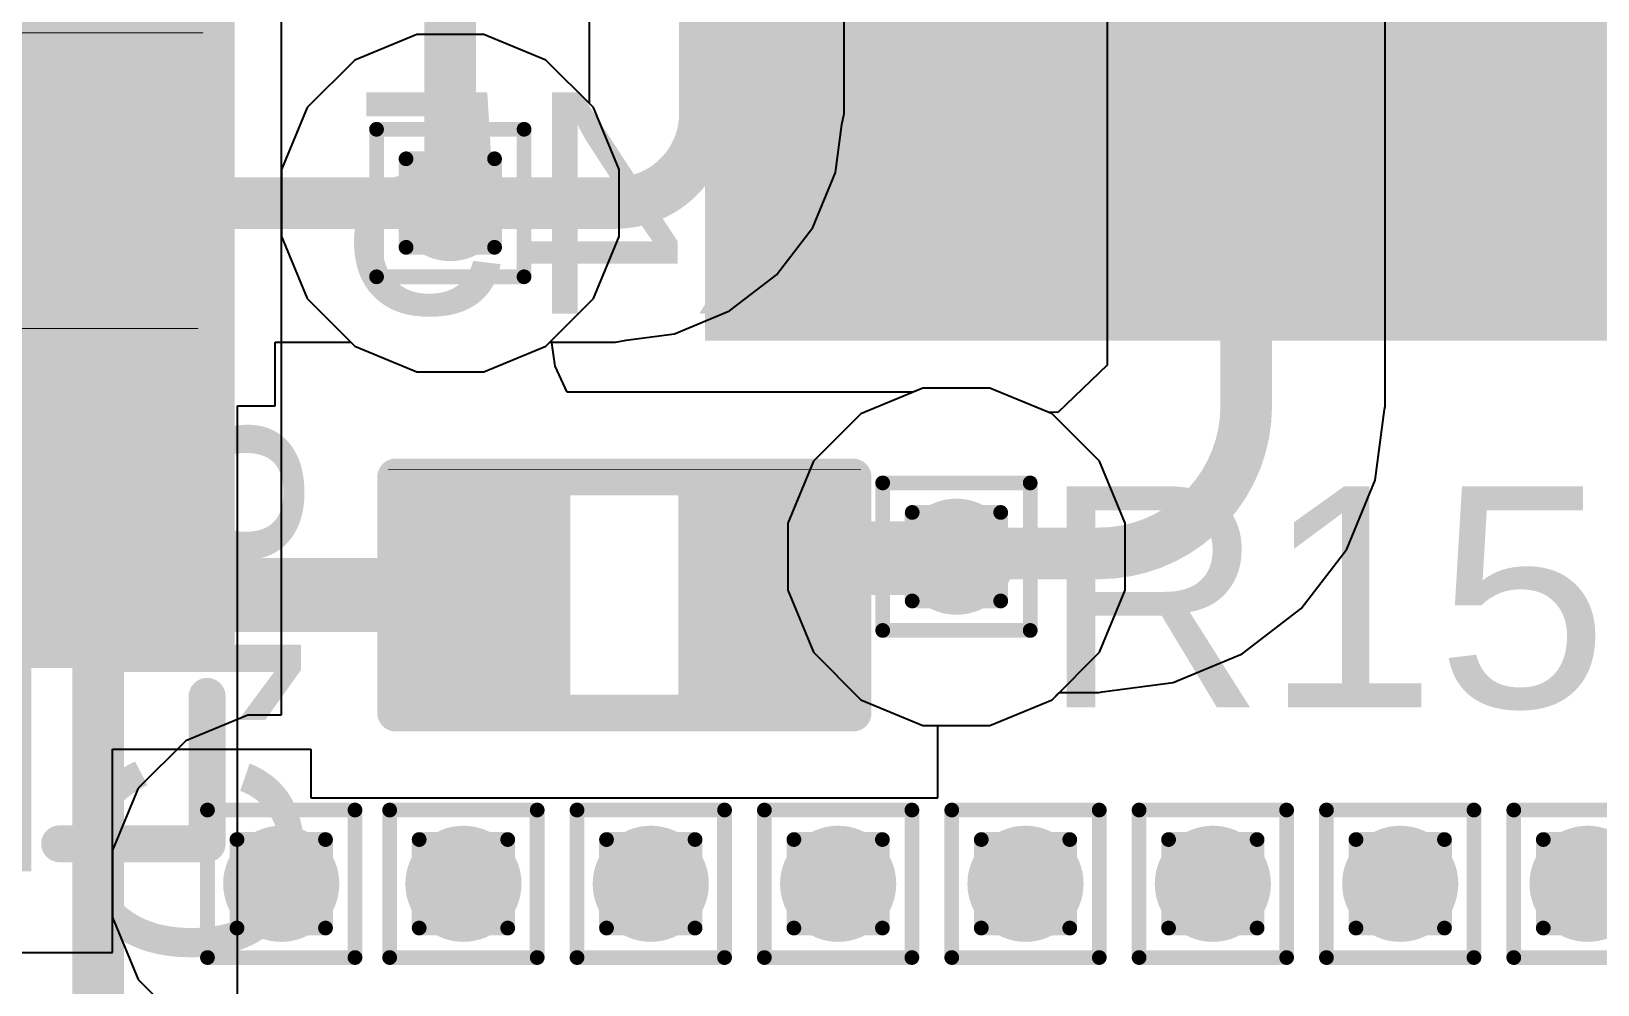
# Model space of a CAD drawing. Header units: inches. Extents: x -12 to 5357, y -8 to 5291.
# Drawn here: x 31.7 to 37.1, y 26.73 to 30.02 of the extents above; entities that cross this region are included whole.
import ezdxf

# ---------------------------------------------------------------- set-up
doc = ezdxf.new("R2010")
doc.units = ezdxf.units.IN
for name, color, linetype in [('Bottom Layer', 5, 'Continuous'), ('Bottom Overlay', 54, 'Continuous'), ('Bottom Paste', 16, 'Continuous'), ('Bottom Solder', 6, 'Continuous'), ('Drill Drawing', 1, 'Continuous'), ('Ground', 16, 'Continuous'), ('Power', 76, 'Continuous'), ('Top Layer', 1, 'Continuous'), ('Top Overlay', 2, 'Continuous'), ('Top Paste', 8, 'Continuous'), ('Top Solder', 216, 'Continuous'), ('Via Holes', 16, 'Continuous')]:
    doc.layers.add(name, color=color, linetype=linetype)
doc.styles.add('Arial', font='', dxfattribs={"height": 0.2})
doc.styles.get('Arial').set_extended_font_data('Arial')

# ---------------------------------------------------------------- blocks, each defined once
blk = doc.blocks.new('48_UFQFPN_7_7__19')
at = {"layer": 'Top Layer'}
for points in [[(-2.9, -3.6), (-2.9, -3.05), (-2.6, -3.05), (-2.6, -3.6)], [(-2.4, -3.6), (-2.4, -3.05), (-2.1, -3.05), (-2.1, -3.6)], [(-1.9, -3.6), (-1.9, -3.05), (-1.6, -3.05), (-1.6, -3.6)], [(-1.4, -3.6), (-1.4, -3.05), (-1.1, -3.05), (-1.1, -3.6)], [(-0.9, -3.6), (-0.9, -3.05), (-0.6, -3.05), (-0.6, -3.6)]]:
    blk.add_hatch(color=1, dxfattribs=at).paths.add_polyline_path(points)
at = {"layer": 'Top Paste'}
for points in [[(-2.9, -3.6), (-2.9, -3.05), (-2.6, -3.05), (-2.6, -3.6)], [(-2.4, -3.6), (-2.4, -3.05), (-2.1, -3.05), (-2.1, -3.6)], [(-1.9, -3.6), (-1.9, -3.05), (-1.6, -3.05), (-1.6, -3.6)], [(-1.4, -3.6), (-1.4, -3.05), (-1.1, -3.05), (-1.1, -3.6)], [(-0.9, -3.6), (-0.9, -3.05), (-0.6, -3.05), (-0.6, -3.6)]]:
    blk.add_hatch(color=8, dxfattribs=at).paths.add_polyline_path(points)
at = {"layer": 'Top Solder'}
for points in [[(-3.7016, -2.4984), (-2.9484, -2.4984), (-2.9484, -3.0016), (-3.7016, -3.0016)], [(-3.0016, -3.7016), (-3.0016, -2.9484), (-2.4984, -2.9484), (-2.4984, -3.7016)], [(-2.5016, -3.7016), (-2.5016, -2.9484), (-1.9984, -2.9484), (-1.9984, -3.7016)], [(-2.0016, -3.7016), (-2.0016, -2.9484), (-1.4984, -2.9484), (-1.4984, -3.7016)], [(-1.5016, -3.7016), (-1.5016, -2.9484), (-0.9984, -2.9484), (-0.9984, -3.7016)], [(-1.0016, -3.7016), (-1.0016, -2.9484), (-0.4984, -2.9484), (-0.4984, -3.7016)]]:
    blk.add_hatch(color=216, dxfattribs=at).paths.add_polyline_path(points)
at = {"layer": 'Top Overlay', "const_width": 0.127}
for points in [[(-3.6068, -3.0988), (-3.6068, -3.6068)], [(-3.6068, -3.6068), (-3.0988, -3.6068)]]:
    blk.add_lwpolyline(points, dxfattribs=at)
at = {"layer": 'Top Overlay', "const_width": 0.0635}
for points in [[(-3.6385, -3.0988, 1), (-3.575, -3.0988, 1)], [(-3.6385, -3.6068, 1), (-3.575, -3.6068, 1)], [(-3.6385, -3.6068, 1), (-3.575, -3.6068, 1)], [(-3.1305, -3.6068, 1), (-3.067, -3.6068, 1)]]:
    blk.add_lwpolyline(points, format="xyb", close=True, dxfattribs=at)
blk = doc.blocks.new('R___0402_B_25')
at = {"layer": 'Bottom Layer'}
for points in [[(-0.2413, 0.3175), (-0.2413, -0.3175), (-0.6985, -0.3175), (-0.6985, 0.3175)], [(0.6985, 0.3175), (0.6985, -0.3175), (0.2413, -0.3175), (0.2413, 0.3175)]]:
    blk.add_hatch(color=5, dxfattribs=at).paths.add_polyline_path(points)
at = {"layer": 'Bottom Paste'}
for points in [[(-0.2413, 0.3175), (-0.2413, -0.3175), (-0.6985, -0.3175), (-0.6985, 0.3175)], [(0.6985, 0.3175), (0.6985, -0.3175), (0.2413, -0.3175), (0.2413, 0.3175)]]:
    blk.add_hatch(color=16, dxfattribs=at).paths.add_polyline_path(points)
at = {"layer": 'Bottom Solder'}
for points in [[(-0.1863, 0.3725), (-0.1863, -0.3725), (-0.7535, -0.3725), (-0.7535, 0.3725)], [(0.7535, 0.3725), (0.7535, -0.3725), (0.1863, -0.3725), (0.1863, 0.3725)]]:
    blk.add_hatch(color=6, dxfattribs=at).paths.add_polyline_path(points)
at = {"layer": 'Bottom Overlay'}
for points, const_width in [([(-0.7874, 0.4064), (-0.7874, -0.4064)], 0.127), ([(0.7874, 0.4064), (-0.7874, 0.4064)], 0.127), ([(0.8128, 0.4318), (-0.8128, 0.4318)], 0.00323), ([(0.7874, 0.4064), (0.7874, -0.4064)], 0.127), ([(0.7874, -0.4064), (-0.7874, -0.4064)], 0.127)]:
    blk.add_lwpolyline(points, dxfattribs=dict(at, const_width=const_width))
for points, const_width in [([(-0.8191, 0.4064, 1), (-0.7556, 0.4064, 1)], 0.0635), ([(-0.8191, 0.4064, 1), (-0.7556, 0.4064, 1)], 0.0635), ([(-0.8136, 0.4318, 1), (-0.812, 0.4318, 1)], 0.00161), ([(0.7556, 0.4064, 1), (0.8191, 0.4064, 1)], 0.0635), ([(0.7556, 0.4064, 1), (0.8191, 0.4064, 1)], 0.0635), ([(0.812, 0.4318, 1), (0.8136, 0.4318, 1)], 0.00161), ([(-0.8191, -0.4064, 1), (-0.7556, -0.4064, 1)], 0.0635), ([(-0.8191, -0.4064, 1), (-0.7556, -0.4064, 1)], 0.0635), ([(0.7556, -0.4064, 1), (0.8191, -0.4064, 1)], 0.0635), ([(0.7556, -0.4064, 1), (0.8191, -0.4064, 1)], 0.0635)]:
    blk.add_lwpolyline(points, format="xyb", close=True, dxfattribs=dict(at, const_width=const_width))
blk = doc.blocks.new('R___0402_B_44')
at = {"layer": 'Bottom Layer'}
for points in [[(-0.2413, 0.3175), (-0.2413, -0.3175), (-0.6985, -0.3175), (-0.6985, 0.3175)], [(0.6985, 0.3175), (0.6985, -0.3175), (0.2413, -0.3175), (0.2413, 0.3175)]]:
    blk.add_hatch(color=5, dxfattribs=at).paths.add_polyline_path(points)
at = {"layer": 'Bottom Paste'}
for points in [[(-0.2413, 0.3175), (-0.2413, -0.3175), (-0.6985, -0.3175), (-0.6985, 0.3175)], [(0.6985, 0.3175), (0.6985, -0.3175), (0.2413, -0.3175), (0.2413, 0.3175)]]:
    blk.add_hatch(color=16, dxfattribs=at).paths.add_polyline_path(points)
at = {"layer": 'Bottom Solder'}
for points in [[(-0.1863, 0.3725), (-0.1863, -0.3725), (-0.7535, -0.3725), (-0.7535, 0.3725)], [(0.7535, 0.3725), (0.7535, -0.3725), (0.1863, -0.3725), (0.1863, 0.3725)]]:
    blk.add_hatch(color=6, dxfattribs=at).paths.add_polyline_path(points)
at = {"layer": 'Bottom Overlay'}
for points, const_width in [([(-0.7874, 0.4064), (-0.7874, -0.4064)], 0.127), ([(0.7874, 0.4064), (-0.7874, 0.4064)], 0.127), ([(0.8128, 0.4318), (-0.8128, 0.4318)], 0.00323), ([(0.7874, 0.4064), (0.7874, -0.4064)], 0.127), ([(0.7874, -0.4064), (-0.7874, -0.4064)], 0.127)]:
    blk.add_lwpolyline(points, dxfattribs=dict(at, const_width=const_width))
for points, const_width in [([(-0.8191, 0.4064, 1), (-0.7556, 0.4064, 1)], 0.0635), ([(-0.8191, 0.4064, 1), (-0.7556, 0.4064, 1)], 0.0635), ([(-0.8136, 0.4318, 1), (-0.812, 0.4318, 1)], 0.00161), ([(0.7556, 0.4064, 1), (0.8191, 0.4064, 1)], 0.0635), ([(0.7556, 0.4064, 1), (0.8191, 0.4064, 1)], 0.0635), ([(0.812, 0.4318, 1), (0.8136, 0.4318, 1)], 0.00161), ([(-0.8191, -0.4064, 1), (-0.7556, -0.4064, 1)], 0.0635), ([(-0.8191, -0.4064, 1), (-0.7556, -0.4064, 1)], 0.0635), ([(0.7556, -0.4064, 1), (0.8191, -0.4064, 1)], 0.0635), ([(0.7556, -0.4064, 1), (0.8191, -0.4064, 1)], 0.0635)]:
    blk.add_lwpolyline(points, format="xyb", close=True, dxfattribs=dict(at, const_width=const_width))
blk = doc.blocks.new('R___0402_49')
at = {"layer": 'Top Layer'}
for points in [[(-0.6985, -0.3175), (-0.6985, 0.3175), (-0.2413, 0.3175), (-0.2413, -0.3175)], [(0.2413, -0.3175), (0.2413, 0.3175), (0.6985, 0.3175), (0.6985, -0.3175)]]:
    blk.add_hatch(color=1, dxfattribs=at).paths.add_polyline_path(points)
at = {"layer": 'Top Paste'}
for points in [[(-0.6985, -0.3175), (-0.6985, 0.3175), (-0.2413, 0.3175), (-0.2413, -0.3175)], [(0.2413, -0.3175), (0.2413, 0.3175), (0.6985, 0.3175), (0.6985, -0.3175)]]:
    blk.add_hatch(color=8, dxfattribs=at).paths.add_polyline_path(points)
at = {"layer": 'Top Solder'}
for points in [[(-0.7535, -0.3725), (-0.7535, 0.3725), (-0.1863, 0.3725), (-0.1863, -0.3725)], [(0.1863, -0.3725), (0.1863, 0.3725), (0.7535, 0.3725), (0.7535, -0.3725)]]:
    blk.add_hatch(color=216, dxfattribs=at).paths.add_polyline_path(points)
at = {"layer": 'Top Overlay'}
for points, const_width in [([(0.7874, 0.4064), (-0.7874, 0.4064)], 0.127), ([(-0.7874, 0.4064), (-0.7874, -0.4064)], 0.127), ([(0.7874, 0.4064), (0.7874, -0.4064)], 0.127), ([(0.7874, -0.4064), (-0.7874, -0.4064)], 0.127), ([(0.8128, -0.4318), (-0.8128, -0.4318)], 0.00323)]:
    blk.add_lwpolyline(points, dxfattribs=dict(at, const_width=const_width))
for points, const_width in [([(-0.8191, 0.4064, 1), (-0.7556, 0.4064, 1)], 0.0635), ([(-0.8191, 0.4064, 1), (-0.7556, 0.4064, 1)], 0.0635), ([(0.7556, 0.4064, 1), (0.8191, 0.4064, 1)], 0.0635), ([(0.7556, 0.4064, 1), (0.8191, 0.4064, 1)], 0.0635), ([(-0.8191, -0.4064, 1), (-0.7556, -0.4064, 1)], 0.0635), ([(-0.8191, -0.4064, 1), (-0.7556, -0.4064, 1)], 0.0635), ([(0.7556, -0.4064, 1), (0.8191, -0.4064, 1)], 0.0635), ([(0.7556, -0.4064, 1), (0.8191, -0.4064, 1)], 0.0635), ([(-0.8136, -0.4318, 1), (-0.812, -0.4318, 1)], 0.00161), ([(0.812, -0.4318, 1), (0.8136, -0.4318, 1)], 0.00161)]:
    blk.add_lwpolyline(points, format="xyb", close=True, dxfattribs=dict(at, const_width=const_width))

msp = doc.modelspace()

# ---------------------------------------------------------------- hatches: boundary and pattern name
at = {"layer": 'Bottom Layer'}
h = msp.add_hatch(color=5, dxfattribs=at)
edge = h.paths.add_edge_path()
edge.add_arc((33.145, 29.426), 0.2, 0, 360)
h = msp.add_hatch(color=5, dxfattribs=at)
edge = h.paths.add_edge_path()
edge.add_arc((34.8879, 28.208), 0.2, 0, 360)
h = msp.add_hatch(color=5, dxfattribs=at)
edge = h.paths.add_edge_path()
edge.add_arc((32.5628, 27.0815), 0.2, 0, 360)
h = msp.add_hatch(color=5, dxfattribs=at)
edge = h.paths.add_edge_path()
edge.add_arc((33.1902, 27.0815), 0.2, 0, 360)
h = msp.add_hatch(color=5, dxfattribs=at)
edge = h.paths.add_edge_path()
edge.add_arc((33.8353, 27.0815), 0.2, 0, 360)
h = msp.add_hatch(color=5, dxfattribs=at)
edge = h.paths.add_edge_path()
edge.add_arc((34.4805, 27.0815), 0.2, 0, 360)
h = msp.add_hatch(color=5, dxfattribs=at)
edge = h.paths.add_edge_path()
edge.add_arc((35.1257, 27.0815), 0.2, 0, 360)
h = msp.add_hatch(color=5, dxfattribs=at)
edge = h.paths.add_edge_path()
edge.add_arc((35.7708, 27.0815), 0.2, 0, 360)
h = msp.add_hatch(color=5, dxfattribs=at)
edge = h.paths.add_edge_path()
edge.add_arc((36.416, 27.0815), 0.2, 0, 360)
h = msp.add_hatch(color=5, dxfattribs=at)
edge = h.paths.add_edge_path()
edge.add_arc((37.0611, 27.0815), 0.2, 0, 360)
at = {"layer": 'Ground'}
h = msp.add_hatch(color=16, dxfattribs=at)
edge = h.paths.add_edge_path()
edge.add_arc((33.145, 29.426), 0.2, 0, 360)
h = msp.add_hatch(color=16, dxfattribs=at)
edge = h.paths.add_edge_path()
edge.add_arc((34.8879, 28.208), 0.2, 0, 360)
h = msp.add_hatch(color=16, dxfattribs=at)
edge = h.paths.add_edge_path()
edge.add_arc((32.5628, 27.0815), 0.2, 0, 360)
h = msp.add_hatch(color=16, dxfattribs=at)
edge = h.paths.add_edge_path()
edge.add_arc((33.1902, 27.0815), 0.2, 0, 360)
h = msp.add_hatch(color=16, dxfattribs=at)
edge = h.paths.add_edge_path()
edge.add_arc((33.8353, 27.0815), 0.2, 0, 360)
h = msp.add_hatch(color=16, dxfattribs=at)
edge = h.paths.add_edge_path()
edge.add_arc((34.4805, 27.0815), 0.2, 0, 360)
h = msp.add_hatch(color=16, dxfattribs=at)
edge = h.paths.add_edge_path()
edge.add_arc((35.1257, 27.0815), 0.2, 0, 360)
h = msp.add_hatch(color=16, dxfattribs=at)
edge = h.paths.add_edge_path()
edge.add_arc((35.7708, 27.0815), 0.2, 0, 360)
h = msp.add_hatch(color=16, dxfattribs=at)
edge = h.paths.add_edge_path()
edge.add_arc((36.416, 27.0815), 0.2, 0, 360)
h = msp.add_hatch(color=16, dxfattribs=at)
edge = h.paths.add_edge_path()
edge.add_arc((37.0611, 27.0815), 0.2, 0, 360)
at = {"layer": 'Power'}
h = msp.add_hatch(color=76, dxfattribs=at)
edge = h.paths.add_edge_path()
edge.add_arc((33.145, 29.426), 0.2, 0, 360)
h = msp.add_hatch(color=76, dxfattribs=at)
edge = h.paths.add_edge_path()
edge.add_arc((34.8879, 28.208), 0.2, 0, 360)
h = msp.add_hatch(color=76, dxfattribs=at)
edge = h.paths.add_edge_path()
edge.add_arc((32.5628, 27.0815), 0.2, 0, 360)
h = msp.add_hatch(color=76, dxfattribs=at)
edge = h.paths.add_edge_path()
edge.add_arc((33.1902, 27.0815), 0.2, 0, 360)
h = msp.add_hatch(color=76, dxfattribs=at)
edge = h.paths.add_edge_path()
edge.add_arc((33.8353, 27.0815), 0.2, 0, 360)
h = msp.add_hatch(color=76, dxfattribs=at)
edge = h.paths.add_edge_path()
edge.add_arc((34.4805, 27.0815), 0.2, 0, 360)
h = msp.add_hatch(color=76, dxfattribs=at)
edge = h.paths.add_edge_path()
edge.add_arc((35.1257, 27.0815), 0.2, 0, 360)
h = msp.add_hatch(color=76, dxfattribs=at)
edge = h.paths.add_edge_path()
edge.add_arc((35.7708, 27.0815), 0.2, 0, 360)
h = msp.add_hatch(color=76, dxfattribs=at)
edge = h.paths.add_edge_path()
edge.add_arc((36.416, 27.0815), 0.2, 0, 360)
h = msp.add_hatch(color=76, dxfattribs=at)
edge = h.paths.add_edge_path()
edge.add_arc((37.0611, 27.0815), 0.2, 0, 360)
at = {"layer": 'Top Layer'}
msp.add_hatch(color=1, dxfattribs=at).paths.add_polyline_path([(34.0217, 28.9523), (42.7584, 28.9523), (42.7584, 31.6759), (34.0217, 31.6759)])
h = msp.add_hatch(color=1, dxfattribs=at)
edge = h.paths.add_edge_path()
edge.add_arc((33.145, 29.426), 0.2, 0, 360)
h = msp.add_hatch(color=1, dxfattribs=at)
edge = h.paths.add_edge_path()
edge.add_arc((34.8879, 28.208), 0.2, 0, 360)
h = msp.add_hatch(color=1, dxfattribs=at)
edge = h.paths.add_edge_path()
edge.add_arc((32.5628, 27.0815), 0.2, 0, 360)
h = msp.add_hatch(color=1, dxfattribs=at)
edge = h.paths.add_edge_path()
edge.add_arc((33.1902, 27.0815), 0.2, 0, 360)
h = msp.add_hatch(color=1, dxfattribs=at)
edge = h.paths.add_edge_path()
edge.add_arc((33.8353, 27.0815), 0.2, 0, 360)
h = msp.add_hatch(color=1, dxfattribs=at)
edge = h.paths.add_edge_path()
edge.add_arc((34.4805, 27.0815), 0.2, 0, 360)
h = msp.add_hatch(color=1, dxfattribs=at)
edge = h.paths.add_edge_path()
edge.add_arc((35.1257, 27.0815), 0.2, 0, 360)
h = msp.add_hatch(color=1, dxfattribs=at)
edge = h.paths.add_edge_path()
edge.add_arc((35.7708, 27.0815), 0.2, 0, 360)
h = msp.add_hatch(color=1, dxfattribs=at)
edge = h.paths.add_edge_path()
edge.add_arc((36.416, 27.0815), 0.2, 0, 360)
h = msp.add_hatch(color=1, dxfattribs=at)
edge = h.paths.add_edge_path()
edge.add_arc((37.0611, 27.0815), 0.2, 0, 360)
at = {"layer": 'Via Holes'}
h = msp.add_hatch(color=7, dxfattribs=at)
edge = h.paths.add_edge_path()
edge.add_arc((33.145, 29.426), 0.1, 0, 360)
h = msp.add_hatch(color=7, dxfattribs=at)
edge = h.paths.add_edge_path()
edge.add_arc((34.8879, 28.208), 0.1, 0, 360)
h = msp.add_hatch(color=7, dxfattribs=at)
edge = h.paths.add_edge_path()
edge.add_arc((32.5628, 27.0815), 0.1, 0, 360)
h = msp.add_hatch(color=7, dxfattribs=at)
edge = h.paths.add_edge_path()
edge.add_arc((33.1902, 27.0815), 0.1, 0, 360)
h = msp.add_hatch(color=7, dxfattribs=at)
edge = h.paths.add_edge_path()
edge.add_arc((33.8353, 27.0815), 0.1, 0, 360)
h = msp.add_hatch(color=7, dxfattribs=at)
edge = h.paths.add_edge_path()
edge.add_arc((34.4805, 27.0815), 0.1, 0, 360)
h = msp.add_hatch(color=7, dxfattribs=at)
edge = h.paths.add_edge_path()
edge.add_arc((35.1257, 27.0815), 0.1, 0, 360)
h = msp.add_hatch(color=7, dxfattribs=at)
edge = h.paths.add_edge_path()
edge.add_arc((35.7708, 27.0815), 0.1, 0, 360)
h = msp.add_hatch(color=7, dxfattribs=at)
edge = h.paths.add_edge_path()
edge.add_arc((36.416, 27.0815), 0.1, 0, 360)
h = msp.add_hatch(color=7, dxfattribs=at)
edge = h.paths.add_edge_path()
edge.add_arc((37.0611, 27.0815), 0.1, 0, 360)

# ---------------------------------------------------------------- linework, layer by layer
at = {"layer": 'Bottom Layer'}
for p, q in [((36.3647, 28.7263), (36.3647, 47.5788)), ((34.5008, 29.7339), (34.5008, 36.2602)), ((35.4065, 34.859), (35.4065, 28.8679)), ((34.4934, 29.6968), (34.5008, 29.7339)), ((34.4715, 29.5309), (34.4934, 29.6968)), ((34.3932, 29.3416), (34.4715, 29.5309)), ((34.2685, 29.1792), (34.3932, 29.3416)), ((34.106, 29.0545), (34.2685, 29.1792)), ((33.9168, 28.9761), (34.106, 29.0545)), ((33.7508, 28.9543), (33.9168, 28.9761)), ((32.5423, 28.7275), (32.5423, 28.9469)), ((32.5423, 28.9469), (32.8024, 28.9469)), ((32.8024, 28.9469), (32.8159, 28.9334)), ((32.8159, 28.9334), (33.0294, 28.845)), ((33.2606, 28.845), (33.4741, 28.9334)), ((33.4741, 28.9334), (33.4876, 28.9469)), ((33.4876, 28.9469), (33.7137, 28.9469)), ((33.7137, 28.9469), (33.7508, 28.9543)), ((35.4065, 28.8679), (35.2375, 28.705)), ((33.0294, 28.845), (33.2606, 28.845)), ((34.7723, 28.789), (34.5588, 28.7006)), ((35.0034, 28.789), (34.7723, 28.789)), ((35.2034, 28.7062), (35.0034, 28.789)), ((32.4118, 20.2654), (32.4118, 28.7275)), ((32.4118, 28.7275), (32.5423, 28.7275)), ((34.5588, 28.7006), (34.3953, 28.5372)), ((35.2375, 28.705), (35.2034, 28.7062)), ((36.3303, 28.4713), (36.3624, 28.7147)), ((36.3624, 28.7147), (36.3647, 28.7263)), ((34.3953, 28.5372), (34.3069, 28.3236)), ((36.2319, 28.2337), (36.3303, 28.4713)), ((34.3069, 28.3236), (34.3069, 28.0925)), ((36.0753, 28.0296), (36.2319, 28.2337)), ((34.3069, 28.0925), (34.3953, 27.8789)), ((35.8713, 27.8731), (36.0753, 28.0296)), ((34.3953, 27.8789), (34.5588, 27.7155)), ((35.6337, 27.7746), (35.8713, 27.8731)), ((35.217, 27.7155), (35.2418, 27.7403)), ((35.2418, 27.7403), (35.3787, 27.7403)), ((35.3787, 27.7403), (35.3902, 27.7426)), ((35.3902, 27.7426), (35.6337, 27.7746)), ((34.5588, 27.7155), (34.7723, 27.627)), ((35.0034, 27.627), (35.217, 27.7155)), ((34.7723, 27.627), (35.0034, 27.627))]:
    msp.add_line(p, q, dxfattribs=at)
at = {"layer": 'Bottom Layer', "const_width": 0.1778}
for points in [[(35.8856, 28.7263), (35.8856, 47.9214)], [(34.0217, 29.7339), (34.0217, 36.2602)], [(31.9327, 29.426), (33.3754, 29.426)], [(31.9327, 20.2654), (31.9327, 29.426)], [(33.3754, 29.426), (33.7137, 29.426)], [(34.8879, 28.2194), (35.3787, 28.2194)]]:
    msp.add_lwpolyline(points, dxfattribs=at)
for points in [[(34.0217, 29.7339, -0.414214), (33.7137, 29.426)], [(35.8856, 28.7263, -0.414214), (35.3787, 28.2194)]]:
    msp.add_lwpolyline(points, format="xyb", dxfattribs=at)
at = {"layer": 'Bottom Layer', "const_width": 0.0889}
for points in [[(33.9772, 29.7339, 1), (34.0661, 29.7339, 1)], [(33.9772, 29.7339, 1), (34.0661, 29.7339, 1)], [(31.8882, 29.426, 1), (31.9771, 29.426, 1)], [(31.8882, 29.426, 1), (31.9771, 29.426, 1)], [(33.331, 29.426, 1), (33.4199, 29.426, 1)], [(33.331, 29.426, 1), (33.4199, 29.426, 1)], [(33.6693, 29.426, 1), (33.7582, 29.426, 1)], [(33.6693, 29.426, 1), (33.7582, 29.426, 1)], [(35.8411, 28.7263, 1), (35.93, 28.7263, 1)], [(35.8411, 28.7263, 1), (35.93, 28.7263, 1)], [(34.8434, 28.2194, 1), (34.9323, 28.2194, 1)], [(35.3342, 28.2194, 1), (35.4231, 28.2194, 1)], [(35.3342, 28.2194, 1), (35.4231, 28.2194, 1)]]:
    msp.add_lwpolyline(points, format="xyb", close=True, dxfattribs=at)
at = {"layer": 'Drill Drawing', "const_width": 0.0508}
for points in [[(32.891, 29.68), (33.399, 29.68)], [(32.891, 29.172), (32.891, 29.68)], [(33.399, 29.172), (33.399, 29.68)], [(32.9926, 29.5784), (33.2974, 29.5784)], [(32.9926, 29.2736), (32.9926, 29.5784)], [(33.2974, 29.2736), (33.2974, 29.5784)], [(32.9926, 29.2736), (33.2974, 29.2736)], [(32.891, 29.172), (33.399, 29.172)], [(34.6339, 28.462), (35.1419, 28.462)], [(34.6339, 27.954), (34.6339, 28.462)], [(35.1419, 27.954), (35.1419, 28.462)], [(34.7355, 28.3604), (35.0403, 28.3604)], [(34.7355, 28.0556), (34.7355, 28.3604)], [(35.0403, 28.0556), (35.0403, 28.3604)], [(34.7355, 28.0556), (35.0403, 28.0556)], [(34.6339, 27.954), (35.1419, 27.954)], [(32.3088, 27.3355), (32.8168, 27.3355)], [(32.3088, 26.8275), (32.3088, 27.3355)], [(32.8168, 26.8275), (32.8168, 27.3355)], [(32.9362, 27.3355), (33.4442, 27.3355)], [(32.9362, 26.8275), (32.9362, 27.3355)], [(33.4442, 26.8275), (33.4442, 27.3355)], [(33.5813, 27.3355), (34.0893, 27.3355)], [(33.5813, 26.8275), (33.5813, 27.3355)], [(34.0893, 26.8275), (34.0893, 27.3355)], [(34.2265, 27.3355), (34.7345, 27.3355)], [(34.2265, 26.8275), (34.2265, 27.3355)], [(34.7345, 26.8275), (34.7345, 27.3355)], [(34.8717, 27.3355), (35.3797, 27.3355)], [(34.8717, 26.8275), (34.8717, 27.3355)], [(35.3797, 26.8275), (35.3797, 27.3355)], [(35.5168, 27.3355), (36.0248, 27.3355)], [(35.5168, 26.8275), (35.5168, 27.3355)], [(36.0248, 26.8275), (36.0248, 27.3355)], [(36.162, 27.3355), (36.67, 27.3355)], [(36.162, 26.8275), (36.162, 27.3355)], [(36.67, 26.8275), (36.67, 27.3355)], [(36.8071, 27.3355), (37.3151, 27.3355)], [(36.8071, 26.8275), (36.8071, 27.3355)], [(32.4104, 27.2339), (32.7152, 27.2339)], [(32.4104, 26.9291), (32.4104, 27.2339)], [(32.7152, 26.9291), (32.7152, 27.2339)], [(33.0378, 27.2339), (33.3426, 27.2339)], [(33.0378, 26.9291), (33.0378, 27.2339)], [(33.3426, 26.9291), (33.3426, 27.2339)], [(33.6829, 27.2339), (33.9877, 27.2339)], [(33.6829, 26.9291), (33.6829, 27.2339)], [(33.9877, 26.9291), (33.9877, 27.2339)], [(34.3281, 27.2339), (34.6329, 27.2339)], [(34.3281, 26.9291), (34.3281, 27.2339)], [(34.6329, 26.9291), (34.6329, 27.2339)], [(34.9733, 27.2339), (35.2781, 27.2339)], [(34.9733, 26.9291), (34.9733, 27.2339)], [(35.2781, 26.9291), (35.2781, 27.2339)], [(35.6184, 27.2339), (35.9232, 27.2339)], [(35.6184, 26.9291), (35.6184, 27.2339)], [(35.9232, 26.9291), (35.9232, 27.2339)], [(36.2636, 27.2339), (36.5684, 27.2339)], [(36.2636, 26.9291), (36.2636, 27.2339)], [(36.5684, 26.9291), (36.5684, 27.2339)], [(36.9087, 27.2339), (37.2135, 27.2339)], [(36.9087, 26.9291), (36.9087, 27.2339)], [(32.4104, 26.9291), (32.7152, 26.9291)], [(33.0378, 26.9291), (33.3426, 26.9291)], [(33.6829, 26.9291), (33.9877, 26.9291)], [(34.3281, 26.9291), (34.6329, 26.9291)], [(34.9733, 26.9291), (35.2781, 26.9291)], [(35.6184, 26.9291), (35.9232, 26.9291)], [(36.2636, 26.9291), (36.5684, 26.9291)], [(36.9087, 26.9291), (37.2135, 26.9291)], [(32.3088, 26.8275), (32.8168, 26.8275)], [(32.9362, 26.8275), (33.4442, 26.8275)], [(33.5813, 26.8275), (34.0893, 26.8275)], [(34.2265, 26.8275), (34.7345, 26.8275)], [(34.8717, 26.8275), (35.3797, 26.8275)], [(35.5168, 26.8275), (36.0248, 26.8275)], [(36.162, 26.8275), (36.67, 26.8275)], [(36.8071, 26.8275), (37.3151, 26.8275)]]:
    msp.add_lwpolyline(points, dxfattribs=at)
at = {"layer": 'Drill Drawing', "const_width": 0.0254}
for points in [[(32.8783, 29.68, 1), (32.9037, 29.68, 1)], [(32.8783, 29.68, 1), (32.9037, 29.68, 1)], [(33.3863, 29.68, 1), (33.4117, 29.68, 1)], [(33.3863, 29.68, 1), (33.4117, 29.68, 1)], [(32.9799, 29.5784, 1), (33.0053, 29.5784, 1)], [(32.9799, 29.5784, 1), (33.0053, 29.5784, 1)], [(33.2847, 29.5784, 1), (33.3101, 29.5784, 1)], [(33.2847, 29.5784, 1), (33.3101, 29.5784, 1)], [(32.9799, 29.2736, 1), (33.0053, 29.2736, 1)], [(32.9799, 29.2736, 1), (33.0053, 29.2736, 1)], [(33.2847, 29.2736, 1), (33.3101, 29.2736, 1)], [(33.2847, 29.2736, 1), (33.3101, 29.2736, 1)], [(32.8783, 29.172, 1), (32.9037, 29.172, 1)], [(32.8783, 29.172, 1), (32.9037, 29.172, 1)], [(33.3863, 29.172, 1), (33.4117, 29.172, 1)], [(33.3863, 29.172, 1), (33.4117, 29.172, 1)], [(34.6212, 28.462, 1), (34.6466, 28.462, 1)], [(34.6212, 28.462, 1), (34.6466, 28.462, 1)], [(35.1292, 28.462, 1), (35.1546, 28.462, 1)], [(35.1292, 28.462, 1), (35.1546, 28.462, 1)], [(34.7228, 28.3604, 1), (34.7482, 28.3604, 1)], [(34.7228, 28.3604, 1), (34.7482, 28.3604, 1)], [(35.0276, 28.3604, 1), (35.053, 28.3604, 1)], [(35.0276, 28.3604, 1), (35.053, 28.3604, 1)], [(34.7228, 28.0556, 1), (34.7482, 28.0556, 1)], [(34.7228, 28.0556, 1), (34.7482, 28.0556, 1)], [(35.0276, 28.0556, 1), (35.053, 28.0556, 1)], [(35.0276, 28.0556, 1), (35.053, 28.0556, 1)], [(34.6212, 27.954, 1), (34.6466, 27.954, 1)], [(34.6212, 27.954, 1), (34.6466, 27.954, 1)], [(35.1292, 27.954, 1), (35.1546, 27.954, 1)], [(35.1292, 27.954, 1), (35.1546, 27.954, 1)], [(32.2961, 27.3355, 1), (32.3215, 27.3355, 1)], [(32.2961, 27.3355, 1), (32.3215, 27.3355, 1)], [(32.8041, 27.3355, 1), (32.8295, 27.3355, 1)], [(32.8041, 27.3355, 1), (32.8295, 27.3355, 1)], [(32.9235, 27.3355, 1), (32.9489, 27.3355, 1)], [(32.9235, 27.3355, 1), (32.9489, 27.3355, 1)], [(33.4315, 27.3355, 1), (33.4569, 27.3355, 1)], [(33.4315, 27.3355, 1), (33.4569, 27.3355, 1)], [(33.5686, 27.3355, 1), (33.594, 27.3355, 1)], [(33.5686, 27.3355, 1), (33.594, 27.3355, 1)], [(34.0766, 27.3355, 1), (34.102, 27.3355, 1)], [(34.0766, 27.3355, 1), (34.102, 27.3355, 1)], [(34.2138, 27.3355, 1), (34.2392, 27.3355, 1)], [(34.2138, 27.3355, 1), (34.2392, 27.3355, 1)], [(34.7218, 27.3355, 1), (34.7472, 27.3355, 1)], [(34.7218, 27.3355, 1), (34.7472, 27.3355, 1)], [(34.859, 27.3355, 1), (34.8844, 27.3355, 1)], [(34.859, 27.3355, 1), (34.8844, 27.3355, 1)], [(35.367, 27.3355, 1), (35.3924, 27.3355, 1)], [(35.367, 27.3355, 1), (35.3924, 27.3355, 1)], [(35.5041, 27.3355, 1), (35.5295, 27.3355, 1)], [(35.5041, 27.3355, 1), (35.5295, 27.3355, 1)], [(36.0121, 27.3355, 1), (36.0375, 27.3355, 1)], [(36.0121, 27.3355, 1), (36.0375, 27.3355, 1)], [(36.1493, 27.3355, 1), (36.1747, 27.3355, 1)], [(36.1493, 27.3355, 1), (36.1747, 27.3355, 1)], [(36.6573, 27.3355, 1), (36.6827, 27.3355, 1)], [(36.6573, 27.3355, 1), (36.6827, 27.3355, 1)], [(36.7944, 27.3355, 1), (36.8198, 27.3355, 1)], [(36.7944, 27.3355, 1), (36.8198, 27.3355, 1)], [(32.3977, 27.2339, 1), (32.4231, 27.2339, 1)], [(32.3977, 27.2339, 1), (32.4231, 27.2339, 1)], [(32.7025, 27.2339, 1), (32.7279, 27.2339, 1)], [(32.7025, 27.2339, 1), (32.7279, 27.2339, 1)], [(33.0251, 27.2339, 1), (33.0505, 27.2339, 1)], [(33.0251, 27.2339, 1), (33.0505, 27.2339, 1)], [(33.3299, 27.2339, 1), (33.3553, 27.2339, 1)], [(33.3299, 27.2339, 1), (33.3553, 27.2339, 1)], [(33.6702, 27.2339, 1), (33.6956, 27.2339, 1)], [(33.6702, 27.2339, 1), (33.6956, 27.2339, 1)], [(33.975, 27.2339, 1), (34.0004, 27.2339, 1)], [(33.975, 27.2339, 1), (34.0004, 27.2339, 1)], [(34.3154, 27.2339, 1), (34.3408, 27.2339, 1)], [(34.3154, 27.2339, 1), (34.3408, 27.2339, 1)], [(34.6202, 27.2339, 1), (34.6456, 27.2339, 1)], [(34.6202, 27.2339, 1), (34.6456, 27.2339, 1)], [(34.9606, 27.2339, 1), (34.986, 27.2339, 1)], [(34.9606, 27.2339, 1), (34.986, 27.2339, 1)], [(35.2654, 27.2339, 1), (35.2908, 27.2339, 1)], [(35.2654, 27.2339, 1), (35.2908, 27.2339, 1)], [(35.6057, 27.2339, 1), (35.6311, 27.2339, 1)], [(35.6057, 27.2339, 1), (35.6311, 27.2339, 1)], [(35.9105, 27.2339, 1), (35.9359, 27.2339, 1)], [(35.9105, 27.2339, 1), (35.9359, 27.2339, 1)], [(36.2509, 27.2339, 1), (36.2763, 27.2339, 1)], [(36.2509, 27.2339, 1), (36.2763, 27.2339, 1)], [(36.5557, 27.2339, 1), (36.5811, 27.2339, 1)], [(36.5557, 27.2339, 1), (36.5811, 27.2339, 1)], [(36.896, 27.2339, 1), (36.9214, 27.2339, 1)], [(36.896, 27.2339, 1), (36.9214, 27.2339, 1)], [(32.3977, 26.9291, 1), (32.4231, 26.9291, 1)], [(32.3977, 26.9291, 1), (32.4231, 26.9291, 1)], [(32.7025, 26.9291, 1), (32.7279, 26.9291, 1)], [(32.7025, 26.9291, 1), (32.7279, 26.9291, 1)], [(33.0251, 26.9291, 1), (33.0505, 26.9291, 1)], [(33.0251, 26.9291, 1), (33.0505, 26.9291, 1)], [(33.3299, 26.9291, 1), (33.3553, 26.9291, 1)], [(33.3299, 26.9291, 1), (33.3553, 26.9291, 1)], [(33.6702, 26.9291, 1), (33.6956, 26.9291, 1)], [(33.6702, 26.9291, 1), (33.6956, 26.9291, 1)], [(33.975, 26.9291, 1), (34.0004, 26.9291, 1)], [(33.975, 26.9291, 1), (34.0004, 26.9291, 1)], [(34.3154, 26.9291, 1), (34.3408, 26.9291, 1)], [(34.3154, 26.9291, 1), (34.3408, 26.9291, 1)], [(34.6202, 26.9291, 1), (34.6456, 26.9291, 1)], [(34.6202, 26.9291, 1), (34.6456, 26.9291, 1)], [(34.9606, 26.9291, 1), (34.986, 26.9291, 1)], [(34.9606, 26.9291, 1), (34.986, 26.9291, 1)], [(35.2654, 26.9291, 1), (35.2908, 26.9291, 1)], [(35.2654, 26.9291, 1), (35.2908, 26.9291, 1)], [(35.6057, 26.9291, 1), (35.6311, 26.9291, 1)], [(35.6057, 26.9291, 1), (35.6311, 26.9291, 1)], [(35.9105, 26.9291, 1), (35.9359, 26.9291, 1)], [(35.9105, 26.9291, 1), (35.9359, 26.9291, 1)], [(36.2509, 26.9291, 1), (36.2763, 26.9291, 1)], [(36.2509, 26.9291, 1), (36.2763, 26.9291, 1)], [(36.5557, 26.9291, 1), (36.5811, 26.9291, 1)], [(36.5557, 26.9291, 1), (36.5811, 26.9291, 1)], [(36.896, 26.9291, 1), (36.9214, 26.9291, 1)], [(36.896, 26.9291, 1), (36.9214, 26.9291, 1)], [(32.2961, 26.8275, 1), (32.3215, 26.8275, 1)], [(32.2961, 26.8275, 1), (32.3215, 26.8275, 1)], [(32.8041, 26.8275, 1), (32.8295, 26.8275, 1)], [(32.8041, 26.8275, 1), (32.8295, 26.8275, 1)], [(32.9235, 26.8275, 1), (32.9489, 26.8275, 1)], [(32.9235, 26.8275, 1), (32.9489, 26.8275, 1)], [(33.4315, 26.8275, 1), (33.4569, 26.8275, 1)], [(33.4315, 26.8275, 1), (33.4569, 26.8275, 1)], [(33.5686, 26.8275, 1), (33.594, 26.8275, 1)], [(33.5686, 26.8275, 1), (33.594, 26.8275, 1)], [(34.0766, 26.8275, 1), (34.102, 26.8275, 1)], [(34.0766, 26.8275, 1), (34.102, 26.8275, 1)], [(34.2138, 26.8275, 1), (34.2392, 26.8275, 1)], [(34.2138, 26.8275, 1), (34.2392, 26.8275, 1)], [(34.7218, 26.8275, 1), (34.7472, 26.8275, 1)], [(34.7218, 26.8275, 1), (34.7472, 26.8275, 1)], [(34.859, 26.8275, 1), (34.8844, 26.8275, 1)], [(34.859, 26.8275, 1), (34.8844, 26.8275, 1)], [(35.367, 26.8275, 1), (35.3924, 26.8275, 1)], [(35.367, 26.8275, 1), (35.3924, 26.8275, 1)], [(35.5041, 26.8275, 1), (35.5295, 26.8275, 1)], [(35.5041, 26.8275, 1), (35.5295, 26.8275, 1)], [(36.0121, 26.8275, 1), (36.0375, 26.8275, 1)], [(36.0121, 26.8275, 1), (36.0375, 26.8275, 1)], [(36.1493, 26.8275, 1), (36.1747, 26.8275, 1)], [(36.1493, 26.8275, 1), (36.1747, 26.8275, 1)], [(36.6573, 26.8275, 1), (36.6827, 26.8275, 1)], [(36.6573, 26.8275, 1), (36.6827, 26.8275, 1)], [(36.7944, 26.8275, 1), (36.8198, 26.8275, 1)], [(36.7944, 26.8275, 1), (36.8198, 26.8275, 1)]]:
    msp.add_lwpolyline(points, format="xyb", close=True, dxfattribs=at)
at = {"layer": 'Ground'}
for p, q in [((33.0294, 30.007), (32.8159, 29.9185)), ((33.2606, 30.007), (33.0294, 30.007)), ((33.4741, 29.9185), (33.2606, 30.007)), ((32.8159, 29.9185), (32.6525, 29.7551)), ((33.6375, 29.7551), (33.4741, 29.9185)), ((32.6525, 29.7551), (32.564, 29.5416)), ((33.726, 29.5416), (33.6375, 29.7551)), ((32.564, 29.5416), (32.564, 29.3104)), ((33.726, 29.3104), (33.726, 29.5416)), ((32.564, 29.3104), (32.6525, 29.0969)), ((33.6375, 29.0969), (33.726, 29.3104)), ((32.6525, 29.0969), (32.8159, 28.9334)), ((33.4741, 28.9334), (33.6375, 29.0969)), ((32.8159, 28.9334), (33.0294, 28.845)), ((33.2606, 28.845), (33.4741, 28.9334)), ((33.0294, 28.845), (33.2606, 28.845)), ((34.7723, 28.789), (34.5588, 28.7006)), ((35.0034, 28.789), (34.7723, 28.789)), ((35.217, 28.7006), (35.0034, 28.789)), ((34.5588, 28.7006), (34.3953, 28.5372)), ((35.3804, 28.5372), (35.217, 28.7006)), ((34.3953, 28.5372), (34.3069, 28.3236)), ((35.4689, 28.3236), (35.3804, 28.5372)), ((34.3069, 28.3236), (34.3069, 28.0925)), ((35.4689, 28.0925), (35.4689, 28.3236)), ((34.3069, 28.0925), (34.3953, 27.8789)), ((35.3804, 27.8789), (35.4689, 28.0925)), ((34.3953, 27.8789), (34.5588, 27.7155)), ((35.217, 27.7155), (35.3804, 27.8789)), ((34.5588, 27.7155), (34.7723, 27.627)), ((35.0034, 27.627), (35.217, 27.7155)), ((34.7723, 27.627), (35.0034, 27.627))]:
    msp.add_line(p, q, dxfattribs=at)
at = {"layer": 'Power'}
for p, q in [((32.5628, 30.4165), (32.5628, 27.6625)), ((32.4472, 27.6625), (32.2337, 27.574)), ((32.5628, 27.6625), (32.4472, 27.6625)), ((32.2337, 27.574), (32.0702, 27.4106)), ((32.0702, 27.4106), (31.9818, 27.197)), ((31.9818, 27.197), (31.9818, 26.9659)), ((31.9818, 26.9659), (32.0702, 26.7524)), ((32.0702, 26.7524), (32.2337, 26.5889))]:
    msp.add_line(p, q, dxfattribs=at)
at = {"layer": 'Top Layer'}
for p, q in [((33.6241, 29.7685), (33.6241, 30.2351)), ((33.6375, 29.7551), (33.6241, 29.7685)), ((33.726, 29.5416), (33.6375, 29.7551)), ((33.726, 29.3104), (33.726, 29.5416)), ((33.6375, 29.0969), (33.726, 29.3104)), ((33.493, 28.9523), (33.6375, 29.0969)), ((33.5062, 28.8639), (33.493, 28.9523)), ((33.5475, 28.7745), (33.5062, 28.8639)), ((34.7372, 28.7745), (33.5475, 28.7745)), ((34.7723, 28.789), (34.7372, 28.7745)), ((35.0034, 28.789), (34.7723, 28.789)), ((35.217, 28.7006), (35.0034, 28.789)), ((35.3804, 28.5372), (35.217, 28.7006)), ((35.4689, 28.3236), (35.3804, 28.5372)), ((35.4689, 28.0925), (35.4689, 28.3236)), ((35.3804, 27.8789), (35.4689, 28.0925)), ((35.217, 27.7155), (35.3804, 27.8789)), ((35.0034, 27.627), (35.217, 27.7155)), ((34.8239, 27.3775), (34.8239, 27.627)), ((34.8239, 27.627), (35.0034, 27.627)), ((31.9818, 26.845), (31.9818, 27.545)), ((31.9818, 27.545), (32.6649, 27.545)), ((32.6649, 27.545), (32.6649, 27.3775)), ((32.6649, 27.3775), (34.8239, 27.3775)), ((31.5318, 26.845), (31.9818, 26.845))]:
    msp.add_line(p, q, dxfattribs=at)
for points, const_width in [([(33.145, 29.426), (33.145, 30.2351)], 0.1778), ([(34.2143, 28.203), (34.8879, 28.203)], 0.254), ([(32.0258, 28.076), (33.2745, 28.076)], 0.254)]:
    msp.add_lwpolyline(points, dxfattribs=dict(at, const_width=const_width))
for points, const_width in [([(33.1005, 29.426, 1), (33.1894, 29.426, 1)], 0.0889), ([(34.1508, 28.203, 1), (34.2778, 28.203, 1)], 0.127), ([(34.8244, 28.203, 1), (34.9514, 28.203, 1)], 0.127), ([(31.9623, 28.076, 1), (32.0893, 28.076, 1)], 0.127), ([(33.211, 28.076, 1), (33.338, 28.076, 1)], 0.127)]:
    msp.add_lwpolyline(points, format="xyb", close=True, dxfattribs=dict(at, const_width=const_width))

# ---------------------------------------------------------------- block references
for name, p, rotation in [('48_UFQFPN_7_7__19', (28.7008, 30.826), 90), ('R___0402_B_44', (31.4797, 30.4437), 180), ('R___0402_B_25', (31.4628, 29.426), 180), ('R___0402_49', (33.7444, 28.076), 180)]:
    msp.add_blockref(name, p, dxfattribs=dict(rotation=rotation))

# ---------------------------------------------------------------- texts
at = {"layer": 'Bottom Overlay', "style": 'Arial', "text_generation_flag": 2}
msp.add_text('R45', height=0.762, dxfattribs=at).set_placement((34.7214, 29.0451))
msp.add_text('C18', height=0.762, rotation=270, dxfattribs=at).set_placement((31.8693, 26.7744))
at = {"layer": 'Top Overlay', "style": 'Arial'}
msp.add_text('R15', height=0.762, dxfattribs=at).set_placement((35.1797, 27.6889))

doc.saveas('drawing.dxf')
